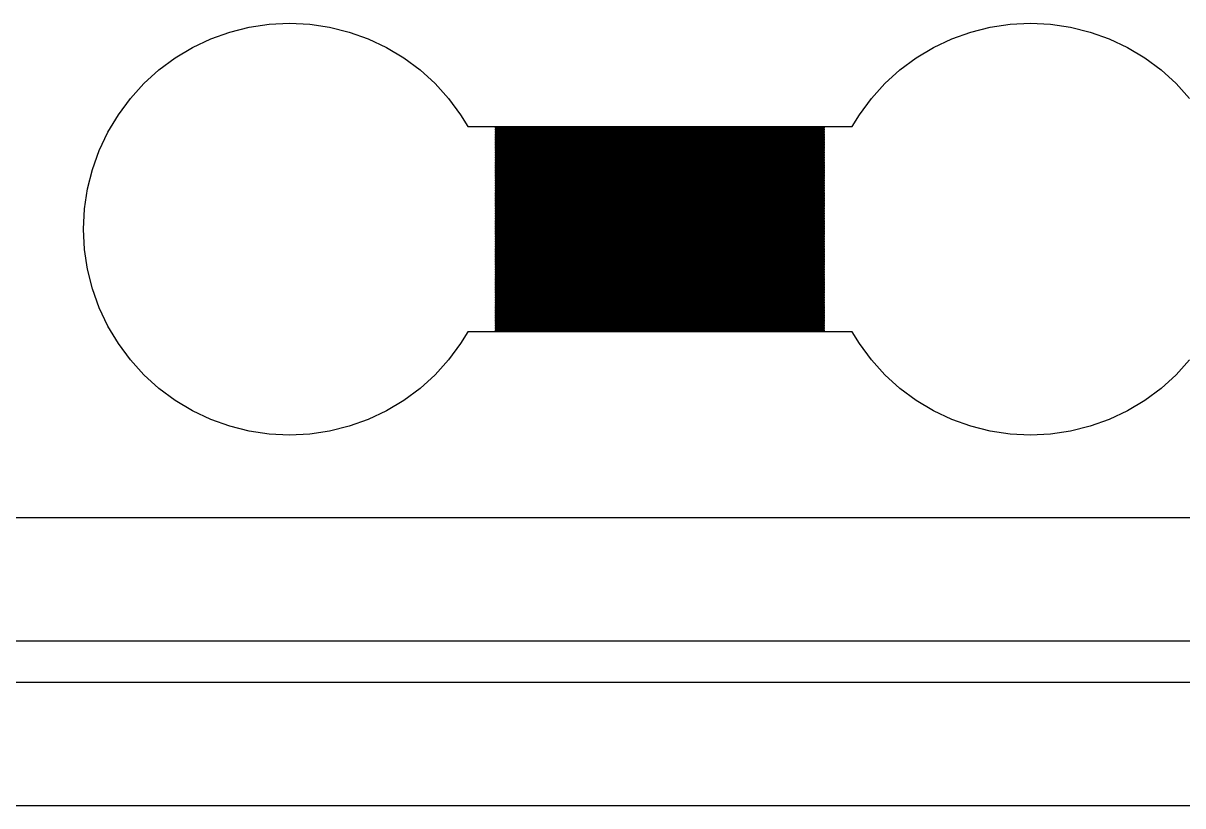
# Model space of a CAD drawing. Extents: x -16 to 132, y -40 to 113.
# Drawn here: x 84.12 to 98.53, y -2.56 to 7.16 of the extents above; entities that cross this region are included whole.
import ezdxf

# ---------------------------------------------------------------- set-up
doc = ezdxf.new("R2010")
doc.units = 0

msp = doc.modelspace()

# ---------------------------------------------------------------- linework, layer by layer
for p, q in [((86.6902, 7.04811), (86.9335, 7.10905)), ((86.9335, 7.10905), (87.1817, 7.14587)), ((87.1817, 7.14587), (87.4323, 7.15819)), ((87.4323, 7.15819), (87.6829, 7.14587)), ((87.6829, 7.14587), (87.931, 7.10905)), ((87.931, 7.10905), (88.1744, 7.04811)), ((95.8936, 7.04811), (96.1369, 7.10905)), ((96.1369, 7.10905), (96.3851, 7.14587)), ((96.3851, 7.14587), (96.6357, 7.15819)), ((96.6357, 7.15819), (96.8863, 7.14587)), ((96.8863, 7.14587), (97.1344, 7.10905)), ((97.1344, 7.10905), (97.3778, 7.04811)), ((86.2272, 6.85631), (86.454, 6.96358)), ((86.454, 6.96358), (86.6902, 7.04811)), ((88.1744, 7.04811), (88.4106, 6.96358)), ((88.4106, 6.96358), (88.6374, 6.85631)), ((95.4306, 6.85631), (95.6574, 6.96358)), ((95.6574, 6.96358), (95.8936, 7.04811)), ((97.3778, 7.04811), (97.614, 6.96358)), ((97.614, 6.96358), (97.8408, 6.85631)), ((86.012, 6.72733), (86.2272, 6.85631)), ((88.6374, 6.85631), (88.8526, 6.72733)), ((95.2154, 6.72733), (95.4306, 6.85631)), ((97.8408, 6.85631), (98.056, 6.72733)), ((85.8105, 6.5779), (86.012, 6.72733)), ((88.8526, 6.72733), (89.0541, 6.5779)), ((95.0139, 6.5779), (95.2154, 6.72733)), ((98.056, 6.72733), (98.2575, 6.5779)), ((85.6246, 6.40941), (85.8105, 6.5779)), ((89.0541, 6.5779), (89.24, 6.40941)), ((94.828, 6.40941), (95.0139, 6.5779)), ((98.2575, 6.5779), (98.4434, 6.40941)), ((85.4561, 6.22351), (85.6246, 6.40941)), ((89.24, 6.40941), (89.4085, 6.22351)), ((94.6595, 6.22351), (94.828, 6.40941)), ((98.4434, 6.40941), (98.6119, 6.22351)), ((85.3067, 6.022), (85.4561, 6.22351)), ((89.4085, 6.22351), (89.5579, 6.022)), ((94.51, 6.022), (94.6595, 6.22351)), ((85.1777, 5.80681), (85.3067, 6.022)), ((89.5579, 6.022), (89.6461, 5.87482)), ((94.4218, 5.87482), (94.51, 6.022)), ((85.0704, 5.58), (85.1777, 5.80681)), ((89.6461, 5.87482), (94.4218, 5.87482)), ((94.0792, 5.86459), (89.9888, 5.86459)), ((89.9888, 5.86459), (89.9888, 5.85437)), ((89.9888, 5.85437), (94.0792, 5.85437)), ((94.0792, 5.84415), (89.9888, 5.84415)), ((89.9888, 5.84415), (89.9888, 5.83391)), ((89.9888, 5.83391), (94.0792, 5.83391)), ((94.0792, 5.82368), (89.9888, 5.82368)), ((89.9888, 5.82368), (89.9888, 5.81348)), ((89.9888, 5.81348), (94.0792, 5.81348)), ((94.0792, 5.80324), (89.9888, 5.80324)), ((89.9888, 5.80324), (89.9888, 5.79301)), ((89.9888, 5.79301), (94.0792, 5.79301)), ((94.0792, 5.78279), (89.9888, 5.78279)), ((89.9888, 5.78279), (89.9888, 5.77255)), ((89.9888, 5.77255), (94.0792, 5.77255)), ((94.0792, 5.76234), (89.9888, 5.76234)), ((89.9888, 5.76234), (89.9888, 5.75212)), ((94.0792, 5.85437), (94.0792, 5.86459)), ((94.0792, 5.83391), (94.0792, 5.84415)), ((94.0792, 5.81348), (94.0792, 5.82368)), ((94.0792, 5.79301), (94.0792, 5.80324)), ((94.0792, 5.77255), (94.0792, 5.78279)), ((94.0792, 5.75212), (94.0792, 5.76234)), ((89.9888, 5.75212), (94.0792, 5.75212)), ((94.0792, 5.74188), (89.9888, 5.74188)), ((89.9888, 5.74188), (89.9888, 5.73166)), ((89.9888, 5.73166), (94.0792, 5.73166)), ((94.0792, 5.72142), (89.9888, 5.72142)), ((89.9888, 5.72142), (89.9888, 5.71121)), ((89.9888, 5.71121), (94.0792, 5.71121)), ((94.0792, 5.70099), (89.9888, 5.70099)), ((89.9888, 5.70099), (89.9888, 5.69075)), ((89.9888, 5.69075), (94.0792, 5.69075)), ((94.0792, 5.68053), (89.9888, 5.68053)), ((89.9888, 5.68053), (89.9888, 5.6703)), ((89.9888, 5.6703), (94.0792, 5.6703)), ((94.0792, 5.66006), (89.9888, 5.66006)), ((89.9888, 5.66006), (89.9888, 5.64986)), ((89.9888, 5.64986), (94.0792, 5.64986)), ((94.0792, 5.63963), (89.9888, 5.63963)), ((89.9888, 5.63963), (89.9888, 5.62939)), ((89.9888, 5.62939), (94.0792, 5.62939)), ((94.0792, 5.61917), (89.9888, 5.61917)), ((89.9888, 5.61917), (89.9888, 5.60893)), ((94.0792, 5.73166), (94.0792, 5.74188)), ((94.0792, 5.71121), (94.0792, 5.72142)), ((94.0792, 5.69075), (94.0792, 5.70099)), ((94.0792, 5.6703), (94.0792, 5.68053)), ((94.0792, 5.64986), (94.0792, 5.66006)), ((94.0792, 5.62939), (94.0792, 5.63963)), ((94.0792, 5.60893), (94.0792, 5.61917)), ((84.9859, 5.3438), (85.0704, 5.58)), ((89.9888, 5.60893), (94.0792, 5.60893)), ((94.0792, 5.59872), (89.9888, 5.59872)), ((89.9888, 5.59872), (89.9888, 5.5885)), ((89.9888, 5.5885), (94.0792, 5.5885)), ((94.0792, 5.57826), (89.9888, 5.57826)), ((89.9888, 5.57826), (89.9888, 5.56804)), ((89.9888, 5.56804), (94.0792, 5.56804)), ((94.0792, 5.55782), (89.9888, 5.55782)), ((89.9888, 5.55782), (89.9888, 5.54759)), ((89.9888, 5.54759), (94.0792, 5.54759)), ((94.0792, 5.53737), (89.9888, 5.53737)), ((89.9888, 5.53737), (89.9888, 5.52715)), ((89.9888, 5.52715), (94.0792, 5.52715)), ((94.0792, 5.51691), (89.9888, 5.51691)), ((89.9888, 5.51691), (89.9888, 5.50668)), ((89.9888, 5.50668), (94.0792, 5.50668)), ((94.0792, 5.49646), (89.9888, 5.49646)), ((89.9888, 5.49646), (89.9888, 5.48624)), ((89.9888, 5.48624), (94.0792, 5.48624)), ((94.0792, 5.47601), (89.9888, 5.47601)), ((89.9888, 5.47601), (89.9888, 5.46577)), ((94.0792, 5.5885), (94.0792, 5.59872)), ((94.0792, 5.56804), (94.0792, 5.57826)), ((94.0792, 5.54759), (94.0792, 5.55782)), ((94.0792, 5.52715), (94.0792, 5.53737)), ((94.0792, 5.50668), (94.0792, 5.51691)), ((94.0792, 5.48624), (94.0792, 5.49646)), ((94.0792, 5.46577), (94.0792, 5.47601)), ((84.9249, 5.10043), (84.9859, 5.3438)), ((89.9888, 5.46577), (94.0792, 5.46577)), ((94.0792, 5.45555), (89.9888, 5.45555)), ((89.9888, 5.45555), (89.9888, 5.44533)), ((89.9888, 5.44533), (94.0792, 5.44533)), ((94.0792, 5.4351), (89.9888, 5.4351)), ((89.9888, 5.4351), (89.9888, 5.42488)), ((89.9888, 5.42488), (94.0792, 5.42488)), ((94.0792, 5.41466), (89.9888, 5.41466)), ((89.9888, 5.41466), (89.9888, 5.40442)), ((89.9888, 5.40442), (94.0792, 5.40442)), ((94.0792, 5.3942), (89.9888, 5.3942)), ((89.9888, 5.3942), (89.9888, 5.38399)), ((89.9888, 5.38399), (94.0792, 5.38399)), ((94.0792, 5.37375), (89.9888, 5.37375)), ((89.9888, 5.37375), (89.9888, 5.36353)), ((89.9888, 5.36353), (94.0792, 5.36353)), ((94.0792, 5.35329), (89.9888, 5.35329)), ((89.9888, 5.35329), (89.9888, 5.34306)), ((89.9888, 5.34306), (94.0792, 5.34306)), ((94.0792, 5.33286), (89.9888, 5.33286)), ((89.9888, 5.33286), (89.9888, 5.32262)), ((94.0792, 5.44533), (94.0792, 5.45555)), ((94.0792, 5.42488), (94.0792, 5.4351)), ((94.0792, 5.40442), (94.0792, 5.41466)), ((94.0792, 5.38399), (94.0792, 5.3942)), ((94.0792, 5.36353), (94.0792, 5.37375)), ((94.0792, 5.34306), (94.0792, 5.35329)), ((94.0792, 5.32262), (94.0792, 5.33286)), ((89.9888, 5.32262), (94.0792, 5.32262)), ((94.0792, 5.31239), (89.9888, 5.31239)), ((89.9888, 5.31239), (89.9888, 5.30217)), ((89.9888, 5.30217), (94.0792, 5.30217)), ((94.0792, 5.29193), (89.9888, 5.29193)), ((89.9888, 5.29193), (89.9888, 5.28171)), ((89.9888, 5.28171), (94.0792, 5.28171)), ((94.0792, 5.2715), (89.9888, 5.2715)), ((89.9888, 5.2715), (89.9888, 5.26126)), ((89.9888, 5.26126), (94.0792, 5.26126)), ((94.0792, 5.25104), (89.9888, 5.25104)), ((89.9888, 5.25104), (89.9888, 5.24081)), ((89.9888, 5.24081), (94.0792, 5.24081)), ((94.0792, 5.23058), (89.9888, 5.23058)), ((89.9888, 5.23058), (89.9888, 5.22037)), ((89.9888, 5.22037), (94.0792, 5.22037)), ((94.0792, 5.21013), (89.9888, 5.21013)), ((89.9888, 5.21013), (89.9888, 5.19991)), ((89.9888, 5.19991), (94.0792, 5.19991)), ((94.0792, 5.18968), (89.9888, 5.18968)), ((89.9888, 5.18968), (89.9888, 5.17944)), ((94.0792, 5.30217), (94.0792, 5.31239)), ((94.0792, 5.28171), (94.0792, 5.29193)), ((94.0792, 5.26126), (94.0792, 5.2715)), ((94.0792, 5.24081), (94.0792, 5.25104)), ((94.0792, 5.22037), (94.0792, 5.23058)), ((94.0792, 5.19991), (94.0792, 5.21013)), ((94.0792, 5.17944), (94.0792, 5.18968)), ((84.8881, 4.85226), (84.9249, 5.10043)), ((89.9888, 5.17944), (94.0792, 5.17944)), ((94.0792, 5.16924), (89.9888, 5.16924)), ((89.9888, 5.16924), (89.9888, 5.15901)), ((89.9888, 5.15901), (94.0792, 5.15901)), ((94.0792, 5.14877), (89.9888, 5.14877)), ((89.9888, 5.14877), (89.9888, 5.13855)), ((89.9888, 5.13855), (94.0792, 5.13855)), ((94.0792, 5.12833), (89.9888, 5.12833)), ((89.9888, 5.12833), (89.9888, 5.11809)), ((89.9888, 5.11809), (94.0792, 5.11809)), ((94.0792, 5.10788), (89.9888, 5.10788)), ((89.9888, 5.10788), (89.9888, 5.09764)), ((89.9888, 5.09764), (94.0792, 5.09764)), ((94.0792, 5.08742), (89.9888, 5.08742)), ((89.9888, 5.08742), (89.9888, 5.07719)), ((89.9888, 5.07719), (94.0792, 5.07719)), ((94.0792, 5.06696), (89.9888, 5.06696)), ((89.9888, 5.06696), (89.9888, 5.05675)), ((89.9888, 5.05675), (94.0792, 5.05675)), ((94.0792, 5.04652), (89.9888, 5.04652)), ((89.9888, 5.04652), (89.9888, 5.03629)), ((94.0792, 5.15901), (94.0792, 5.16924)), ((94.0792, 5.13855), (94.0792, 5.14877)), ((94.0792, 5.11809), (94.0792, 5.12833)), ((94.0792, 5.09764), (94.0792, 5.10788)), ((94.0792, 5.07719), (94.0792, 5.08742)), ((94.0792, 5.05675), (94.0792, 5.06696)), ((94.0792, 5.03629), (94.0792, 5.04652)), ((89.9888, 5.03629), (94.0792, 5.03629)), ((94.0792, 5.02606), (89.9888, 5.02606)), ((89.9888, 5.02606), (89.9888, 5.01584)), ((89.9888, 5.01584), (94.0792, 5.01584)), ((94.0792, 5.00562), (89.9888, 5.00562)), ((89.9888, 5.00562), (89.9888, 4.99539)), ((89.9888, 4.99539), (94.0792, 4.99539)), ((94.0792, 4.98517), (89.9888, 4.98517)), ((89.9888, 4.98517), (89.9888, 4.97493)), ((89.9888, 4.97493), (94.0792, 4.97493)), ((94.0792, 4.96471), (89.9888, 4.96471)), ((89.9888, 4.96471), (89.9888, 4.95447)), ((89.9888, 4.95447), (94.0792, 4.95447)), ((94.0792, 4.94426), (89.9888, 4.94426)), ((89.9888, 4.94426), (89.9888, 4.93404)), ((89.9888, 4.93404), (94.0792, 4.93404)), ((94.0792, 4.9238), (89.9888, 4.9238)), ((89.9888, 4.9238), (89.9888, 4.91357)), ((89.9888, 4.91357), (94.0792, 4.91357)), ((94.0792, 4.90335), (89.9888, 4.90335)), ((89.9888, 4.90335), (89.9888, 4.89313)), ((94.0792, 5.01584), (94.0792, 5.02606)), ((94.0792, 4.99539), (94.0792, 5.00562)), ((94.0792, 4.97493), (94.0792, 4.98517)), ((94.0792, 4.95447), (94.0792, 4.96471)), ((94.0792, 4.93404), (94.0792, 4.94426)), ((94.0792, 4.91357), (94.0792, 4.9238)), ((94.0792, 4.89313), (94.0792, 4.90335)), ((84.8758, 4.6017), (84.8881, 4.85226)), ((89.9888, 4.89313), (94.0792, 4.89313)), ((94.0792, 4.8829), (89.9888, 4.8829)), ((89.9888, 4.8829), (89.9888, 4.87268)), ((89.9888, 4.87268), (94.0792, 4.87268)), ((94.0792, 4.86244), (89.9888, 4.86244)), ((89.9888, 4.86244), (89.9888, 4.85222)), ((89.9888, 4.85222), (94.0792, 4.85222)), ((94.0792, 4.842), (89.9888, 4.842)), ((89.9888, 4.842), (89.9888, 4.83177)), ((89.9888, 4.83177), (94.0792, 4.83177)), ((94.0792, 4.82155), (89.9888, 4.82155)), ((89.9888, 4.82155), (89.9888, 4.81131)), ((89.9888, 4.81131), (94.0792, 4.81131)), ((94.0792, 4.80109), (89.9888, 4.80109)), ((89.9888, 4.80109), (89.9888, 4.79088)), ((89.9888, 4.79088), (94.0792, 4.79088)), ((94.0792, 4.78064), (89.9888, 4.78064)), ((89.9888, 4.78064), (89.9888, 4.77042)), ((89.9888, 4.77042), (94.0792, 4.77042)), ((94.0792, 4.76019), (89.9888, 4.76019)), ((89.9888, 4.76019), (89.9888, 4.74995)), ((94.0792, 4.87268), (94.0792, 4.8829)), ((94.0792, 4.85222), (94.0792, 4.86244)), ((94.0792, 4.83177), (94.0792, 4.842)), ((94.0792, 4.81131), (94.0792, 4.82155)), ((94.0792, 4.79088), (94.0792, 4.80109)), ((94.0792, 4.77042), (94.0792, 4.78064)), ((94.0792, 4.74995), (94.0792, 4.76019)), ((89.9888, 4.74995), (94.0792, 4.74995)), ((94.0792, 4.73973), (89.9888, 4.73973)), ((89.9888, 4.73973), (89.9888, 4.72952)), ((89.9888, 4.72952), (94.0792, 4.72952)), ((94.0792, 4.71928), (89.9888, 4.71928)), ((89.9888, 4.71928), (89.9888, 4.70906)), ((89.9888, 4.70906), (94.0792, 4.70906)), ((94.0792, 4.69882), (89.9888, 4.69882)), ((89.9888, 4.69882), (89.9888, 4.6886)), ((89.9888, 4.6886), (94.0792, 4.6886)), ((94.0792, 4.67839), (89.9888, 4.67839)), ((89.9888, 4.67839), (89.9888, 4.66815)), ((89.9888, 4.66815), (94.0792, 4.66815)), ((94.0792, 4.65793), (89.9888, 4.65793)), ((89.9888, 4.65793), (89.9888, 4.64771)), ((89.9888, 4.64771), (94.0792, 4.64771)), ((94.0792, 4.63747), (89.9888, 4.63747)), ((89.9888, 4.63747), (89.9888, 4.62726)), ((89.9888, 4.62726), (94.0792, 4.62726)), ((94.0792, 4.61703), (89.9888, 4.61703)), ((89.9888, 4.61703), (89.9888, 4.6068)), ((94.0792, 4.72952), (94.0792, 4.73973)), ((94.0792, 4.70906), (94.0792, 4.71928)), ((94.0792, 4.6886), (94.0792, 4.69882)), ((94.0792, 4.66815), (94.0792, 4.67839)), ((94.0792, 4.64771), (94.0792, 4.65793)), ((94.0792, 4.62726), (94.0792, 4.63747)), ((94.0792, 4.6068), (94.0792, 4.61703)), ((84.8881, 4.35112), (84.8758, 4.6017)), ((89.9888, 4.6068), (94.0792, 4.6068)), ((94.0792, 4.59659), (89.9888, 4.59659)), ((89.9888, 4.59659), (89.9888, 4.58635)), ((89.9888, 4.58635), (94.0792, 4.58635)), ((94.0792, 4.57613), (89.9888, 4.57613)), ((89.9888, 4.57613), (89.9888, 4.56592)), ((89.9888, 4.56592), (94.0792, 4.56592)), ((94.0792, 4.55568), (89.9888, 4.55568)), ((89.9888, 4.55568), (89.9888, 4.54546)), ((89.9888, 4.54546), (94.0792, 4.54546)), ((94.0792, 4.53523), (89.9888, 4.53523)), ((89.9888, 4.53523), (89.9888, 4.52499)), ((89.9888, 4.52499), (94.0792, 4.52499)), ((94.0792, 4.51479), (89.9888, 4.51479)), ((89.9888, 4.51479), (89.9888, 4.50456)), ((89.9888, 4.50456), (94.0792, 4.50456)), ((94.0792, 4.49432), (89.9888, 4.49432)), ((89.9888, 4.49432), (89.9888, 4.4841)), ((89.9888, 4.4841), (94.0792, 4.4841)), ((94.0792, 4.47386), (89.9888, 4.47386)), ((89.9888, 4.47386), (89.9888, 4.46365)), ((94.0792, 4.58635), (94.0792, 4.59659)), ((94.0792, 4.56592), (94.0792, 4.57613)), ((94.0792, 4.54546), (94.0792, 4.55568)), ((94.0792, 4.52499), (94.0792, 4.53523)), ((94.0792, 4.50456), (94.0792, 4.51479)), ((94.0792, 4.4841), (94.0792, 4.49432)), ((94.0792, 4.46365), (94.0792, 4.47386)), ((84.9249, 4.10295), (84.8881, 4.35112)), ((89.9888, 4.46365), (94.0792, 4.46365)), ((94.0792, 4.45343), (89.9888, 4.45343)), ((89.9888, 4.45343), (89.9888, 4.44319)), ((89.9888, 4.44319), (94.0792, 4.44319)), ((94.0792, 4.43297), (89.9888, 4.43297)), ((89.9888, 4.43297), (89.9888, 4.42274)), ((89.9888, 4.42274), (94.0792, 4.42274)), ((94.0792, 4.41252), (89.9888, 4.41252)), ((89.9888, 4.41252), (89.9888, 4.4023)), ((89.9888, 4.4023), (94.0792, 4.4023)), ((94.0792, 4.39207), (89.9888, 4.39207)), ((89.9888, 4.39207), (89.9888, 4.38184)), ((89.9888, 4.38184), (94.0792, 4.38184)), ((94.0792, 4.37161), (89.9888, 4.37161)), ((89.9888, 4.37161), (89.9888, 4.36139)), ((89.9888, 4.36139), (94.0792, 4.36139)), ((94.0792, 4.35117), (89.9888, 4.35117)), ((89.9888, 4.35117), (89.9888, 4.34094)), ((89.9888, 4.34094), (94.0792, 4.34094)), ((94.0792, 4.3307), (89.9888, 4.3307)), ((89.9888, 4.3307), (89.9888, 4.32048)), ((94.0792, 4.44319), (94.0792, 4.45343)), ((94.0792, 4.42274), (94.0792, 4.43297)), ((94.0792, 4.4023), (94.0792, 4.41252)), ((94.0792, 4.38184), (94.0792, 4.39207)), ((94.0792, 4.36139), (94.0792, 4.37161)), ((94.0792, 4.34094), (94.0792, 4.35117)), ((94.0792, 4.32048), (94.0792, 4.3307)), ((89.9888, 4.32048), (94.0792, 4.32048)), ((94.0792, 4.31026), (89.9888, 4.31026)), ((89.9888, 4.31026), (89.9888, 4.30003)), ((89.9888, 4.30003), (94.0792, 4.30003)), ((94.0792, 4.28981), (89.9888, 4.28981)), ((89.9888, 4.28981), (89.9888, 4.27959)), ((89.9888, 4.27959), (94.0792, 4.27959)), ((94.0792, 4.26935), (89.9888, 4.26935)), ((89.9888, 4.26935), (89.9888, 4.25912)), ((89.9888, 4.25912), (94.0792, 4.25912)), ((94.0792, 4.24892), (89.9888, 4.24892)), ((89.9888, 4.24892), (89.9888, 4.23868)), ((89.9888, 4.23868), (94.0792, 4.23868)), ((94.0792, 4.22845), (89.9888, 4.22845)), ((89.9888, 4.22845), (89.9888, 4.21822)), ((89.9888, 4.21822), (94.0792, 4.21822)), ((94.0792, 4.20799), (89.9888, 4.20799)), ((89.9888, 4.20799), (89.9888, 4.19777)), ((89.9888, 4.19777), (94.0792, 4.19777)), ((94.0792, 4.18755), (89.9888, 4.18755)), ((89.9888, 4.18755), (89.9888, 4.17732)), ((89.9888, 4.17732), (94.0792, 4.17732)), ((94.0792, 4.30003), (94.0792, 4.31026)), ((94.0792, 4.27959), (94.0792, 4.28981)), ((94.0792, 4.25912), (94.0792, 4.26935)), ((94.0792, 4.23868), (94.0792, 4.24892)), ((94.0792, 4.21822), (94.0792, 4.22845)), ((94.0792, 4.19777), (94.0792, 4.20799)), ((94.0792, 4.17732), (94.0792, 4.18755)), ((84.9859, 3.85959), (84.9249, 4.10295)), ((94.0792, 4.1671), (89.9888, 4.1671)), ((89.9888, 4.1671), (89.9888, 4.15686)), ((89.9888, 4.15686), (94.0792, 4.15686)), ((94.0792, 4.14664), (89.9888, 4.14664)), ((89.9888, 4.14664), (89.9888, 4.13643)), ((89.9888, 4.13643), (94.0792, 4.13643)), ((94.0792, 4.12619), (89.9888, 4.12619)), ((89.9888, 4.12619), (89.9888, 4.11597)), ((89.9888, 4.11597), (94.0792, 4.11597)), ((94.0792, 4.10574), (89.9888, 4.10574)), ((89.9888, 4.10574), (89.9888, 4.0955)), ((89.9888, 4.0955), (94.0792, 4.0955)), ((94.0792, 4.0853), (89.9888, 4.0853)), ((89.9888, 4.0853), (89.9888, 4.07506)), ((89.9888, 4.07506), (94.0792, 4.07506)), ((94.0792, 4.06483), (89.9888, 4.06483)), ((89.9888, 4.06483), (89.9888, 4.05461)), ((89.9888, 4.05461), (94.0792, 4.05461)), ((94.0792, 4.04437), (89.9888, 4.04437)), ((89.9888, 4.04437), (89.9888, 4.03416)), ((89.9888, 4.03416), (94.0792, 4.03416)), ((94.0792, 4.15686), (94.0792, 4.1671)), ((94.0792, 4.13643), (94.0792, 4.14664)), ((94.0792, 4.11597), (94.0792, 4.12619)), ((94.0792, 4.0955), (94.0792, 4.10574)), ((94.0792, 4.07506), (94.0792, 4.0853)), ((94.0792, 4.05461), (94.0792, 4.06483)), ((94.0792, 4.03416), (94.0792, 4.04437)), ((94.0792, 4.02394), (89.9888, 4.02394)), ((89.9888, 4.02394), (89.9888, 4.0137)), ((89.9888, 4.0137), (94.0792, 4.0137)), ((94.0792, 4.00348), (89.9888, 4.00348)), ((89.9888, 4.00348), (89.9888, 3.99326)), ((89.9888, 3.99326), (94.0792, 3.99326)), ((94.0792, 3.98302), (89.9888, 3.98302)), ((89.9888, 3.98302), (89.9888, 3.97281)), ((89.9888, 3.97281), (94.0792, 3.97281)), ((94.0792, 3.96257), (89.9888, 3.96257)), ((89.9888, 3.96257), (89.9888, 3.95235)), ((89.9888, 3.95235), (94.0792, 3.95235)), ((94.0792, 3.94212), (89.9888, 3.94212)), ((89.9888, 3.94212), (89.9888, 3.93188)), ((89.9888, 3.93188), (94.0792, 3.93188)), ((94.0792, 3.92168), (89.9888, 3.92168)), ((89.9888, 3.92168), (89.9888, 3.91145)), ((89.9888, 3.91145), (94.0792, 3.91145)), ((94.0792, 3.90121), (89.9888, 3.90121)), ((89.9888, 3.90121), (89.9888, 3.89099)), ((89.9888, 3.89099), (94.0792, 3.89099)), ((94.0792, 4.0137), (94.0792, 4.02394)), ((94.0792, 3.99326), (94.0792, 4.00348)), ((94.0792, 3.97281), (94.0792, 3.98302)), ((94.0792, 3.95235), (94.0792, 3.96257)), ((94.0792, 3.93188), (94.0792, 3.94212)), ((94.0792, 3.91145), (94.0792, 3.92168)), ((94.0792, 3.89099), (94.0792, 3.90121)), ((85.0704, 3.62338), (84.9859, 3.85959)), ((94.0792, 3.88077), (89.9888, 3.88077)), ((89.9888, 3.88077), (89.9888, 3.87054)), ((89.9888, 3.87054), (94.0792, 3.87054)), ((94.0792, 3.86032), (89.9888, 3.86032)), ((89.9888, 3.86032), (89.9888, 3.8501)), ((89.9888, 3.8501), (94.0792, 3.8501)), ((94.0792, 3.83986), (89.9888, 3.83986)), ((89.9888, 3.83986), (89.9888, 3.82964)), ((89.9888, 3.82964), (94.0792, 3.82964)), ((94.0792, 3.8194), (89.9888, 3.8194)), ((89.9888, 3.8194), (89.9888, 3.80919)), ((89.9888, 3.80919), (94.0792, 3.80919)), ((94.0792, 3.79897), (89.9888, 3.79897)), ((89.9888, 3.79897), (89.9888, 3.78873)), ((89.9888, 3.78873), (94.0792, 3.78873)), ((94.0792, 3.7785), (89.9888, 3.7785)), ((89.9888, 3.7785), (89.9888, 3.76828)), ((89.9888, 3.76828), (94.0792, 3.76828)), ((94.0792, 3.75806), (89.9888, 3.75806)), ((89.9888, 3.75806), (89.9888, 3.74783)), ((89.9888, 3.74783), (94.0792, 3.74783)), ((94.0792, 3.87054), (94.0792, 3.88077)), ((94.0792, 3.8501), (94.0792, 3.86032)), ((94.0792, 3.82964), (94.0792, 3.83986)), ((94.0792, 3.80919), (94.0792, 3.8194)), ((94.0792, 3.78873), (94.0792, 3.79897)), ((94.0792, 3.76828), (94.0792, 3.7785)), ((94.0792, 3.74783), (94.0792, 3.75806)), ((85.1777, 3.39658), (85.0704, 3.62338)), ((94.0792, 3.73761), (89.9888, 3.73761)), ((89.9888, 3.73761), (89.9888, 3.72737)), ((89.9888, 3.72737), (94.0792, 3.72737)), ((94.0792, 3.71715), (89.9888, 3.71715)), ((89.9888, 3.71715), (89.9888, 3.70692)), ((89.9888, 3.70692), (94.0792, 3.70692)), ((94.0792, 3.6967), (89.9888, 3.6967)), ((89.9888, 3.6967), (89.9888, 3.68648)), ((89.9888, 3.68648), (94.0792, 3.68648)), ((94.0792, 3.67624), (89.9888, 3.67624)), ((89.9888, 3.67624), (89.9888, 3.66602)), ((89.9888, 3.66602), (94.0792, 3.66602)), ((94.0792, 3.65579), (89.9888, 3.65579)), ((89.9888, 3.65579), (89.9888, 3.64557)), ((89.9888, 3.64557), (94.0792, 3.64557)), ((94.0792, 3.63535), (89.9888, 3.63535)), ((89.9888, 3.63535), (89.9888, 3.62512)), ((89.9888, 3.62512), (94.0792, 3.62512)), ((94.0792, 3.61488), (89.9888, 3.61488)), ((89.9888, 3.61488), (89.9888, 3.60466)), ((89.9888, 3.60466), (94.0792, 3.60466)), ((94.0792, 3.72737), (94.0792, 3.73761)), ((94.0792, 3.70692), (94.0792, 3.71715)), ((94.0792, 3.68648), (94.0792, 3.6967)), ((94.0792, 3.66602), (94.0792, 3.67624)), ((94.0792, 3.64557), (94.0792, 3.65579)), ((94.0792, 3.62512), (94.0792, 3.63535)), ((94.0792, 3.60466), (94.0792, 3.61488)), ((94.0792, 3.59445), (89.9888, 3.59445)), ((89.9888, 3.59445), (89.9888, 3.58421)), ((89.9888, 3.58421), (94.0792, 3.58421)), ((94.0792, 3.57399), (89.9888, 3.57399)), ((89.9888, 3.57399), (89.9888, 3.56375)), ((89.9888, 3.56375), (94.0792, 3.56375)), ((94.0792, 3.55353), (89.9888, 3.55353)), ((89.9888, 3.55353), (89.9888, 3.54332)), ((89.9888, 3.54332), (94.0792, 3.54332)), ((94.0792, 3.53308), (89.9888, 3.53308)), ((89.9888, 3.53308), (89.9888, 3.52286)), ((89.9888, 3.52286), (94.0792, 3.52286)), ((94.0792, 3.51263), (89.9888, 3.51263)), ((89.9888, 3.51263), (89.9888, 3.5024)), ((89.9888, 3.5024), (94.0792, 3.5024)), ((94.0792, 3.49219), (89.9888, 3.49219)), ((89.9888, 3.49219), (89.9888, 3.48196)), ((89.9888, 3.48196), (94.0792, 3.48196)), ((94.0792, 3.47173), (89.9888, 3.47173)), ((89.9888, 3.47173), (89.9888, 3.4615)), ((89.9888, 3.4615), (94.0792, 3.4615)), ((94.0792, 3.58421), (94.0792, 3.59445)), ((94.0792, 3.56375), (94.0792, 3.57399)), ((94.0792, 3.54332), (94.0792, 3.55353)), ((94.0792, 3.52286), (94.0792, 3.53308)), ((94.0792, 3.5024), (94.0792, 3.51263)), ((94.0792, 3.48196), (94.0792, 3.49219)), ((94.0792, 3.4615), (94.0792, 3.47173)), ((85.3067, 3.18138), (85.1777, 3.39658)), ((89.6461, 3.32857), (89.5579, 3.18138)), ((94.4218, 3.32857), (89.6461, 3.32857)), ((94.0792, 3.45126), (89.9888, 3.45126)), ((89.9888, 3.45126), (89.9888, 3.44104)), ((89.9888, 3.44104), (94.0792, 3.44104)), ((94.0792, 3.43083), (89.9888, 3.43083)), ((89.9888, 3.43083), (89.9888, 3.42059)), ((89.9888, 3.42059), (94.0792, 3.42059)), ((94.0792, 3.41037), (89.9888, 3.41037)), ((89.9888, 3.41037), (89.9888, 3.40015)), ((89.9888, 3.40015), (94.0792, 3.40015)), ((94.0792, 3.38991), (89.9888, 3.38991)), ((89.9888, 3.38991), (89.9888, 3.3797)), ((89.9888, 3.3797), (94.0792, 3.3797)), ((94.0792, 3.36948), (89.9888, 3.36948)), ((89.9888, 3.36948), (89.9888, 3.35924)), ((89.9888, 3.35924), (94.0792, 3.35924)), ((94.0792, 3.34901), (89.9888, 3.34901)), ((89.9888, 3.34901), (89.9888, 3.33879)), ((89.9888, 3.33879), (94.0792, 3.33879)), ((94.0792, 3.44104), (94.0792, 3.45126)), ((94.0792, 3.42059), (94.0792, 3.43083)), ((94.0792, 3.40015), (94.0792, 3.41037)), ((94.0792, 3.3797), (94.0792, 3.38991)), ((94.0792, 3.35924), (94.0792, 3.36948)), ((94.0792, 3.33879), (94.0792, 3.34901)), ((94.51, 3.18138), (94.4218, 3.32857)), ((85.4561, 2.97989), (85.3067, 3.18138)), ((89.5579, 3.18138), (89.4085, 2.97989)), ((94.6595, 2.97989), (94.51, 3.18138)), ((85.6246, 2.79398), (85.4561, 2.97989)), ((89.4085, 2.97989), (89.24, 2.79398)), ((94.828, 2.79398), (94.6595, 2.97989)), ((98.6119, 2.97989), (98.4434, 2.79398)), ((85.8105, 2.62549), (85.6246, 2.79398)), ((89.24, 2.79398), (89.0541, 2.62549)), ((95.0139, 2.62549), (94.828, 2.79398)), ((98.4434, 2.79398), (98.2575, 2.62549)), ((86.012, 2.47606), (85.8105, 2.62549)), ((89.0541, 2.62549), (88.8526, 2.47606)), ((95.2154, 2.47606), (95.0139, 2.62549)), ((98.2575, 2.62549), (98.056, 2.47606)), ((86.2272, 2.34708), (86.012, 2.47606)), ((88.8526, 2.47606), (88.6374, 2.34708)), ((95.4306, 2.34708), (95.2154, 2.47606)), ((98.056, 2.47606), (97.8408, 2.34708)), ((86.454, 2.23981), (86.2272, 2.34708)), ((88.6374, 2.34708), (88.4106, 2.23981)), ((95.6574, 2.23981), (95.4306, 2.34708)), ((97.8408, 2.34708), (97.614, 2.23981)), ((86.6902, 2.15527), (86.454, 2.23981)), ((88.4106, 2.23981), (88.1744, 2.15527)), ((95.8936, 2.15527), (95.6574, 2.23981)), ((97.614, 2.23981), (97.3778, 2.15527)), ((86.9335, 2.09433), (86.6902, 2.15527)), ((87.1817, 2.05751), (86.9335, 2.09433)), ((87.4323, 2.0452), (87.1817, 2.05751)), ((87.6829, 2.05751), (87.4323, 2.0452)), ((87.931, 2.09433), (87.6829, 2.05751)), ((88.1744, 2.15527), (87.931, 2.09433)), ((96.1369, 2.09433), (95.8936, 2.15527)), ((96.3851, 2.05751), (96.1369, 2.09433)), ((96.6357, 2.0452), (96.3851, 2.05751)), ((96.8863, 2.05751), (96.6357, 2.0452)), ((97.1344, 2.09433), (96.8863, 2.05751)), ((97.3778, 2.15527), (97.1344, 2.09433)), ((1.0226, 1.0226), (109.418, 1.0226)), ((110.952, -0.51129), (-0.51129, -0.51129)), ((-1.0226, -1.0226), (111.463, -1.0226)), ((112.997, -2.55649), (-2.55649, -2.55649))]:
    msp.add_line(p, q)

doc.saveas('drawing.dxf')
